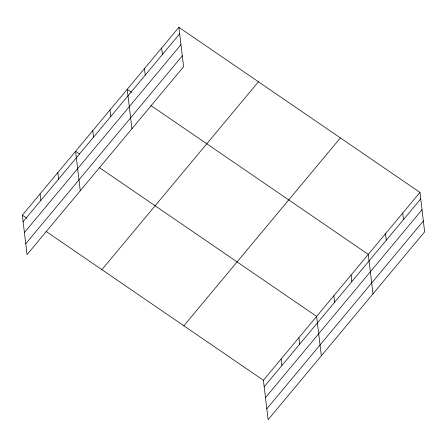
<?xml version="1.0" encoding="UTF-8"?>
<svg xmlns="http://www.w3.org/2000/svg" width="447" height="447" viewBox="0 0 447 447"><rect width="100%" height="100%" fill="white"/><g stroke="black" fill="none" stroke-linecap="round" stroke-linejoin="round"><path stroke-width="0.67" d="M178.889 27.301L183.594 66.72L27.049 254.594L22.35 215.175L178.889 27.301L419.951 192.406L424.65 231.825L268.111 419.699L263.406 380.28L419.951 192.406M23.127 221.667L179.666 33.793M24.417 232.535L180.962 44.661M25.753 243.727L182.298 55.853M101.899 269.658L258.439 81.784M183.857 325.796L340.402 137.922M264.183 386.772L420.722 198.898M265.479 397.64L422.018 209.766M266.814 408.832L423.354 220.958M131.748 92.389L127.233 89.299L131.932 128.719M150.93 105.526L368.289 254.404L372.994 293.824M79.521 154.003L75.577 151.298L80.276 190.718M99.268 167.524L316.632 316.403L321.332 355.823M22.35 215.175L26.865 218.265M46.047 231.401L263.406 380.28M402.73 213.074L403.501 219.566M385.51 233.736L386.286 240.229M351.074 275.067L351.845 281.56M333.853 295.735L334.624 302.228M298.892 337.692L299.663 344.184M281.152 358.986L281.923 365.478M161.669 47.969L162.445 54.461M144.454 68.631L145.225 75.124M110.012 109.962L110.789 116.455M92.792 130.63L93.568 137.123M57.831 172.587L58.607 179.079M40.09 193.881L40.867 200.373"/></g></svg>
